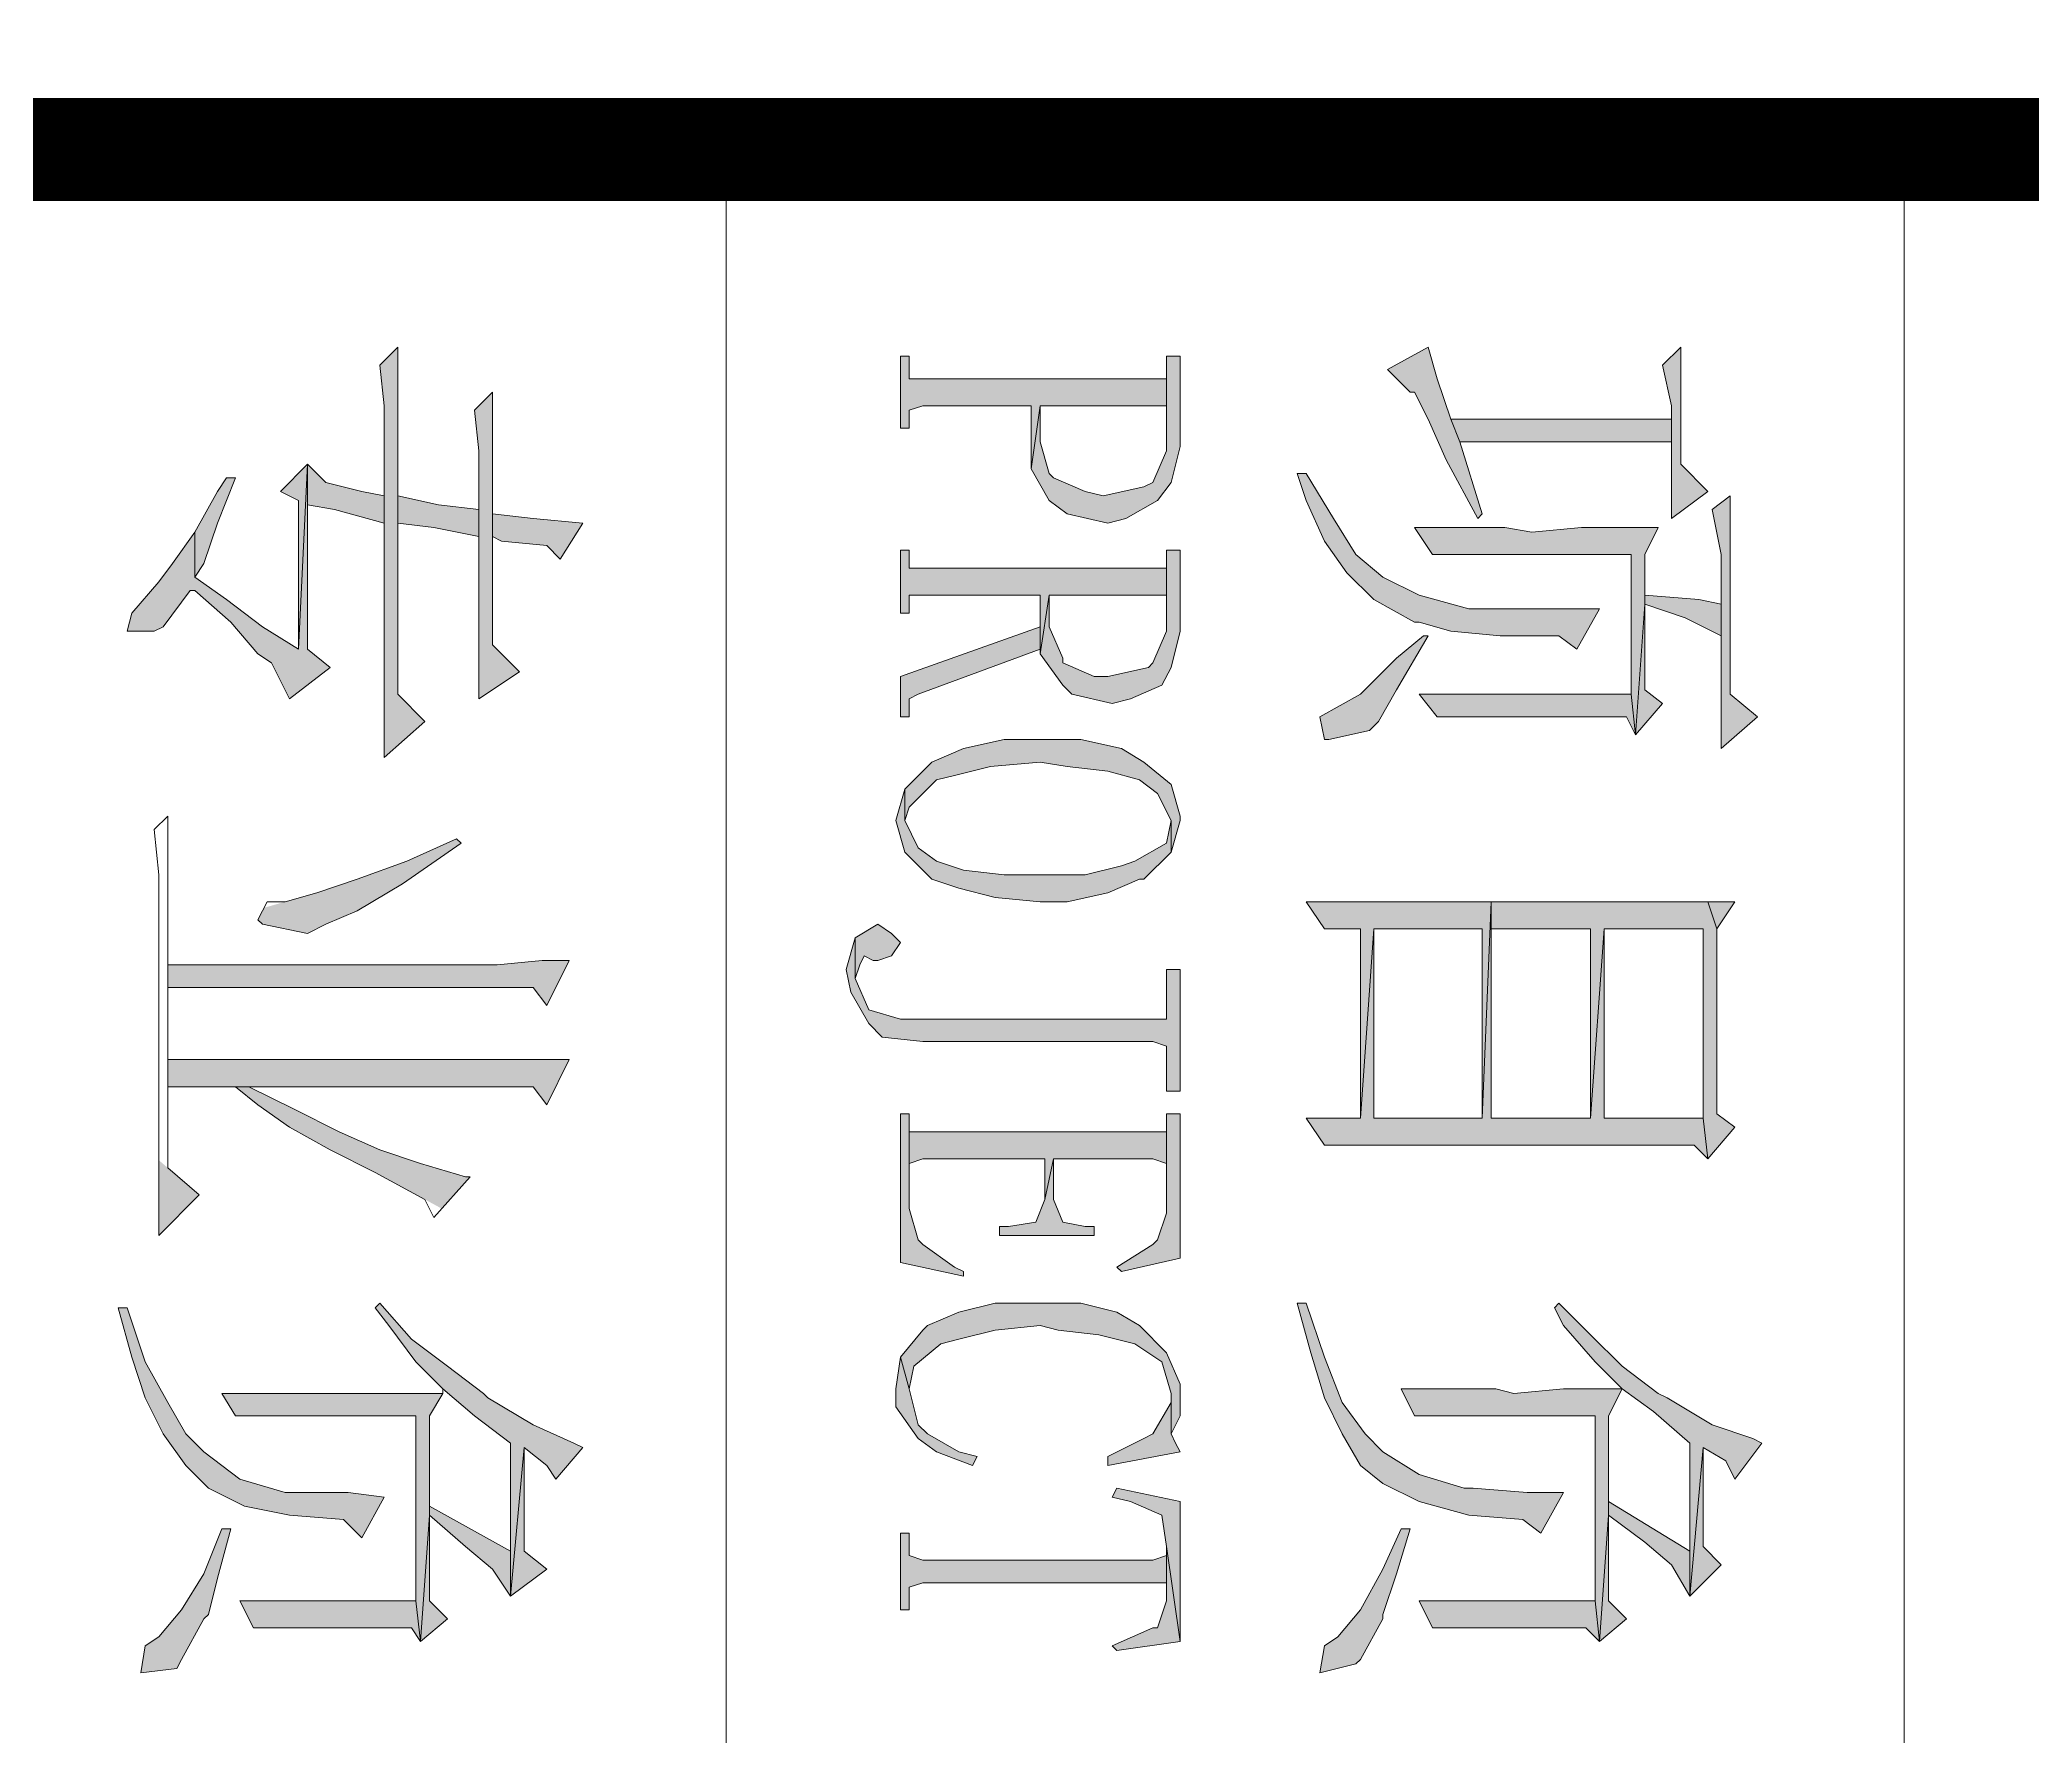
# Model space of a CAD drawing. Header units: millimetres. Extents: x -53295381 to 181933601, y -165 to 204541444.
# Drawn here: x 51449478 to 51456242, y 20988375 to 20994135 of the extents above; entities that cross this region are included whole.
import ezdxf

# ---------------------------------------------------------------- set-up
doc = ezdxf.new("R2010")
doc.units = ezdxf.units.MM
doc.header["$LTSCALE"] = 1000
doc.layers.add('PP-COM', color=7, linetype='Continuous')
doc.layers.add('标注', color=3, linetype='Continuous')
doc.layers.add('PUB_TITLE', color=7, linetype='Continuous', lineweight=20)
doc.styles.add('C', font='c.shx', dxfattribs={"width": 0.75, "height": 3, "bigfont": 'hzk.shx'})
doc.styles.add('HZ', font='rs.shx', dxfattribs={"width": 0.8, "bigfont": 'hztxt.shx'})
doc.styles.add('宋体', font='')
doc.styles.get('宋体').set_extended_font_data('宋体')
doc.dimstyles.new('1', dxfattribs={"dimtxt": 1.5, "dimasz": 2, "dimexe": 1, "dimexo": 0.2, "dimgap": 0.5, "dimtad": 1, "dimdec": 1, "dimzin": 0, "dimdsep": 46, "dimtxsty": '宋体', "dimcen": 0.2, "dimclrd": 3, "dimclre": 3, "dimclrt": 3, "dimadec": 0, "dimazin": 0, "dimtfac": 1, "dimtdec": 1, "dimtofl": 0, "dimtmove": 2, "dimatfit": 3, "dimfxl": 0, "dimtolj": 1, "dimtzin": 0, "dimarcsym": 0})

# ---------------------------------------------------------------- blocks, each defined once
blk = doc.blocks.new('*D53')
at = {"color": 3, "lineweight": -2}
for start, end in [(39.4482, 48.8965), (341.1035, 350.5518)]:
    blk.add_arc((1344.218, 1910.564), 16.999, start, end, dxfattribs=at)
at = {"color": 3}
for points in [[(1357.728, 1921.631), (1356.961, 1921.099), (1358.94, 1919.064)], [(1360.522, 1907.812), (1361.452, 1907.735), (1361.217, 1910.564)]]:
    blk.add_solid(points, dxfattribs=at)
at = {"layer": 'Defpoints', "color": 0}
for p in [(1395.655, 1940.261), (1360.959, 1913.516), (1344.218, 1910.564), (1344.218, 1910.564), (1403.612, 1910.564)]:
    blk.add_point(p, dxfattribs=at)
at = {"color": 3, "insert": (1362.57, 1915.482), "char_height": 3, "attachment_point": 5, "rotation": 285, "style": 'HZ'}
blk.add_mtext('\\A1;α/3', dxfattribs=at)
blk = doc.blocks.new('*D54')
at = {"color": 3, "lineweight": -2}
blk.add_arc((1344.218, 1910.564), 28.56, 5.6194, 84.3806, dxfattribs=at)
at = {"color": 3}
for points in [[(1346.992, 1938.522), (1347.038, 1939.454), (1344.218, 1939.125)], [(1373.108, 1913.384), (1372.175, 1913.338), (1372.779, 1910.564)]]:
    blk.add_solid(points, dxfattribs=at)
at = {"layer": 'Defpoints', "color": 0}
for p in [(1344.218, 1969.958), (1368.952, 1924.845), (1344.218, 1910.564), (1344.218, 1910.564), (1403.612, 1910.564)]:
    blk.add_point(p, dxfattribs=at)
at = {"color": 3, "insert": (1365.828, 1932.174), "char_height": 3, "attachment_point": 5, "rotation": 315, "style": 'HZ'}
blk.add_mtext('\\A1;α', dxfattribs=at)
blk = doc.blocks.new('*D55')
at = {"color": 3, "lineweight": -2}
for start, end in [(69.4333, 78.8666), (11.1334, 20.5667)]:
    blk.add_arc((1344.218, 1910.564), 17.026, start, end, dxfattribs=at)
at = {"color": 3}
for points in [[(1350.399, 1926.927), (1350, 1926.083), (1352.731, 1925.309)], [(1359.737, 1916.346), (1360.581, 1916.745), (1358.963, 1919.077)]]:
    blk.add_solid(points, dxfattribs=at)
at = {"layer": 'Defpoints', "color": 0}
for p in [(1373.915, 1962.001), (1395.655, 1940.261), (1355.162, 1923.607), (1344.218, 1910.564), (1344.218, 1910.564)]:
    blk.add_point(p, dxfattribs=at)
at = {"color": 3, "insert": (1358.072, 1924.056), "char_height": 3, "attachment_point": 5, "rotation": 314.2422, "style": 'HZ'}
blk.add_mtext('\\A1;α/3', dxfattribs=at)
blk = doc.blocks.new('*D27')
at = {"color": 3, "lineweight": -2}
for start, end in [(99.4333, 108.8666), (41.1334, 50.5667)]:
    blk.add_arc((1344.218, 1910.564), 17.026, start, end, dxfattribs=at)
at = {"color": 3}
for points in [[(1341.389, 1927.825), (1341.466, 1926.895), (1344.218, 1927.59)], [(1354.767, 1923.331), (1355.299, 1924.098), (1352.731, 1925.309)]]:
    blk.add_solid(points, dxfattribs=at)
at = {"layer": 'Defpoints', "color": 0}
for p in [(1344.218, 1969.958), (1373.915, 1962.001), (1350.042, 1926.563), (1344.218, 1910.564), (1344.218, 1910.564)]:
    blk.add_point(p, dxfattribs=at)
at = {"color": 3, "insert": (1349.143, 1928.942), "char_height": 3, "attachment_point": 5, "rotation": 345, "style": 'HZ'}
blk.add_mtext('\\A1;α/3', dxfattribs=at)
blk = doc.blocks.new('*D35')
at = {"layer": 'Defpoints', "color": 0}
for p in [(1319.577, 1812.569), (1317.437, 1800.401), (1286.683, 1796.73), (1303.739, 1796.73), (1303.739, 1796.73)]:
    blk.add_point(p, dxfattribs=at)
at = {"layer": '标注', "color": 3, "lineweight": -2}
blk.add_line((1305.739, 1796.73), (1319.92, 1796.73), dxfattribs=at)
for start, end in [(56.3312, 67.6624), (337.3376, 348.6688)]:
    blk.add_arc((1303.739, 1796.73), 14.181, start, end, dxfattribs=at)
at = {"layer": '标注', "color": 3}
for points in [[(1311.896, 1808.894), (1311.305, 1808.172), (1313.766, 1806.758)], [(1317.179, 1793.99), (1318.108, 1793.898), (1317.92, 1796.73)]]:
    blk.add_solid(points, dxfattribs=at)
at = {"layer": '标注', "color": 3, "insert": (1318.688, 1802.922), "char_height": 3, "attachment_point": 5, "rotation": 292.5, "style": 'C'}
blk.add_mtext('\\A1;45°', dxfattribs=at)
blk = doc.blocks.new('2015AACI_TQ_A2')
at = {"layer": 'PUB_TITLE'}
h = blk.add_hatch(color=256, dxfattribs=at)
h.dxf.hatch_style = 1
h.paths.add_polyline_path([(-5801.5, 10242), (-5816.8, 10242), (-5816.8, 10092), (-5801.5, 10098.1)])
h.paths.add_polyline_path([(-5767.8, 10266.5), (-5786.2, 10248.2), (-5865.8, 10248.2), (-5853.5, 10235.9), (-5826, 10242), (-5816.8, 10242), (-5801.5, 10242), (-5749.4, 10242)])
h.paths.add_polyline_path([(-5789.2, 10088.9), (-5749.4, 10110.3), (-5752.5, 10113.4), (-5801.5, 10098.1), (-5816.8, 10092), (-5844.3, 10082.8), (-5865.8, 10076.6), (-5850.5, 10049.1), (-5835.2, 10064.4), (-5835.2, 10067.5), (-5816.8, 10076.6)])
h.paths.add_polyline_path([(-5614.6, 10300.2), (-5630, 10281.8), (-5764.7, 10281.8), (-5755.5, 10269.6), (-5724.9, 10275.7), (-5691.2, 10275.7), (-5669.8, 10275.7), (-5593.2, 10275.7)])
h.paths.add_polyline_path([(-5669.8, 10275.7), (-5691.2, 10275.7), (-5694.3, 10260.4), (-5697.3, 10223.7), (-5691.2, 10223.7), (-5682, 10251.2)])
h.paths.add_polyline_path([(-5724.9, 10214.5), (-5630, 10214.5), (-5602.4, 10217.5), (-5691.2, 10223.7), (-5724.9, 10223.7), (-5743.3, 10232.8), (-5743.3, 10214.5), (-5743.3, 10180.8), (-5740.2, 10147.1), (-5743.3, 10128.7), (-5743.3, 10095), (-5743.3, 10067.5), (-5724.9, 10079.7)])
h.paths.add_polyline_path([(-5688.1, 10193), (-5688.1, 10165.5), (-5688.1, 10131.8), (-5688.1, 10104.2), (-5697.3, 10070.5), (-5709.6, 10046), (-5724.9, 10027.6), (-5749.4, 10012.3), (-5780, 9993.9), (-5780, 9987.8), (-5761.7, 9993.9), (-5734.1, 10006.2), (-5712.6, 10021.5), (-5694.3, 10039.9), (-5679, 10067.5), (-5679, 10070.5), (-5672.8, 10092), (-5669.8, 10125.6), (-5669.8, 10165.5), (-5660.6, 10177.7)])
h.paths.add_polyline_path([(-5614.6, 10211.4), (-5602.4, 10217.5), (-5630, 10214.5), (-5630, 10070.5), (-5614.6, 10082.8), (-5614.6, 10098.1), (-5614.6, 10128.7)], flags=17)
h.paths.add_polyline_path([(-5623.8, 10235.9), (-5633, 10223.7), (-5691.2, 10223.7), (-5602.4, 10217.5)])
h.paths.add_polyline_path([(-5605.4, 10036.8), (-5611.6, 10043), (-5633, 10055.2), (-5669.8, 10076.6), (-5669.8, 10073.6), (-5654.5, 10055.2), (-5636.1, 10036.8), (-5630, 10030.7), (-5614.6, 10003.1), (-5599.3, 10006.2), (-5599.3, 10009.3)])
h = blk.add_hatch(color=256, dxfattribs=at)
h.dxf.hatch_style = 1
h.paths.add_polyline_path([(-5121.5, 10254.3), (-5048, 10254.3), (-5017.4, 10254.3), (-5118.5, 10263.5), (-5109.3, 10278.8), (-5097, 10284.9), (-5121.5, 10303.3), (-5124.6, 10297.2), (-5133.8, 10269.6), (-5152.2, 10239), (-5155.2, 10232.8), (-5173.6, 10208.3), (-5195, 10186.9), (-5216.5, 10165.5), (-5213.4, 10162.4), (-5201.2, 10168.5), (-5176.7, 10190), (-5158.3, 10208.3), (-5143, 10229.8)])
h.paths.add_polyline_path([(-5038.8, 10275.7), (-5051.1, 10263.5), (-5118.5, 10263.5), (-5017.4, 10254.3)], flags=17)
h.paths.add_polyline_path([(-5017.4, 10254.3), (-5048, 10254.3), (-5081.7, 10199.2), (-5072.5, 10199.2), (-5054.2, 10223.7), (-5038.8, 10242)], flags=17)
h.paths.add_polyline_path([(-5139.9, 10190), (-5014.3, 10190), (-4986.8, 10193), (-5072.5, 10199.2), (-5139.9, 10199.2), (-5158.3, 10208.3), (-5158.3, 10202.2), (-5158.3, 10168.5), (-5155.2, 10134.8), (-5158.3, 10122.6), (-5158.3, 10088.9), (-5158.3, 10058.3), (-5139.9, 10067.5)])
h.paths.add_polyline_path([(-4996, 10183.8), (-4986.8, 10193), (-5014.3, 10190), (-5014.3, 10070.5), (-4996, 10079.7), (-4996, 10082.8), (-4996, 10107.3), (-4996, 10141)], flags=17)
h.paths.add_polyline_path([(-5002.1, 10211.4), (-5014.3, 10199.2), (-5072.5, 10199.2), (-4986.8, 10193)])
h.paths.add_polyline_path([(-5069.5, 10141), (-5060.3, 10153.2), (-5087.8, 10168.5), (-5087.8, 10144), (-5090.9, 10107.3), (-5090.9, 10101.1), (-5100.1, 10070.5), (-5115.4, 10046), (-5127.7, 10033.8), (-5149.1, 10018.4), (-5179.7, 10006.2), (-5216.5, 9993.9), (-5216.5, 9987.8), (-5182.8, 9997), (-5152.2, 10006.2), (-5127.7, 10018.4), (-5106.2, 10030.7), (-5094, 10046), (-5081.7, 10070.5), (-5072.5, 10104.2)])
h.paths.add_polyline_path([(-5002.1, 10046), (-5005.1, 10046), (-5032.7, 10055.2), (-5063.3, 10064.4), (-5063.3, 10058.3), (-5035.8, 10046), (-5008.2, 10030.7), (-4989.8, 10015.4), (-4983.7, 10006.2), (-4965.3, 10003.1), (-4971.5, 10027.6), (-4974.5, 10030.7)])
h = blk.add_hatch(color=256, dxfattribs=at)
h.dxf.hatch_style = 1
h.paths.add_polyline_path([(-5470.7, 10186.9), (-5342.1, 10186.9), (-5470.7, 10196.1), (-5470.7, 10263.5), (-5342.1, 10263.5), (-5314.5, 10266.5), (-5335.9, 10284.9), (-5345.1, 10272.7), (-5470.7, 10272.7), (-5489.1, 10266.5), (-5489.1, 10239), (-5489.1, 10205.3), (-5489.1, 10171.6), (-5489.1, 10134.8), (-5489.1, 10119.5), (-5470.7, 10119.5)])
h.paths.add_polyline_path([(-5489.1, 10284.9), (-5489.1, 10266.5), (-5470.7, 10272.7)], flags=17)
h.paths.add_polyline_path([(-5323.7, 10257.3), (-5314.5, 10266.5), (-5342.1, 10263.5), (-5342.1, 10196.1), (-5470.7, 10196.1), (-5342.1, 10186.9), (-5342.1, 10119.5), (-5470.7, 10119.5), (-5489.1, 10119.5), (-5342.1, 10113.4), (-5342.1, 10039.9), (-5470.7, 10039.9), (-5342.1, 10030.7), (-5342.1, 9993.9), (-5323.7, 10006.2), (-5323.7, 10021.5), (-5323.7, 10061.3)])
h.paths.add_polyline_path([(-5470.7, 10113.4), (-5342.1, 10113.4), (-5489.1, 10119.5), (-5489.1, 10079.7), (-5489.1, 10046), (-5489.1, 10018.4), (-5489.1, 9993.9), (-5470.7, 10006.2), (-5470.7, 10030.7), (-5342.1, 10030.7), (-5470.7, 10039.9)], flags=17)
h = blk.add_hatch(color=256, dxfattribs=at)
h.dxf.hatch_style = 1
h.paths.add_polyline_path([(-5826, 9807.1), (-5795.3, 9807.1), (-5783.1, 9807.1), (-5826, 9813.2), (-5826, 9889.8), (-5826, 9899), (-5844.3, 9899), (-5844.3, 9889.8), (-5844.3, 9733.6), (-5844.3, 9724.4), (-5853.5, 9724.4), (-5859.7, 9724.4), (-5859.7, 9718.3), (-5810.7, 9718.3), (-5810.7, 9724.4), (-5816.8, 9724.4), (-5822.9, 9724.4), (-5826, 9733.6)])
h.paths.add_polyline_path([(-5746.3, 9859.2), (-5749.4, 9871.4), (-5761.7, 9892.9), (-5773.9, 9902.1), (-5798.4, 9908.2), (-5859.7, 9908.2), (-5859.7, 9899), (-5853.5, 9899), (-5804.5, 9899), (-5795.3, 9899), (-5773.9, 9889.8), (-5770.8, 9883.7), (-5764.7, 9856.1), (-5767.8, 9843.9), (-5777, 9822.4), (-5780, 9819.4), (-5801.5, 9813.2), (-5826, 9813.2), (-5783.1, 9807.1), (-5761.7, 9819.4), (-5752.5, 9831.6)])
h.paths.add_polyline_path([(-5697.3, 9889.8), (-5697.3, 9899), (-5715.7, 9899), (-5715.7, 9889.8), (-5715.7, 9733.6), (-5715.7, 9724.4), (-5721.8, 9724.4), (-5728, 9724.4), (-5728, 9718.3), (-5685.1, 9718.3), (-5685.1, 9724.4), (-5691.2, 9724.4), (-5697.3, 9724.4), (-5697.3, 9733.6), (-5697.3, 9813.2), (-5675.9, 9813.2), (-5660.6, 9813.2), (-5657.5, 9813.2), (-5697.3, 9819.4)])
h.paths.add_polyline_path([(-5626.9, 9874.5), (-5636.1, 9895.9), (-5648.3, 9902.1), (-5672.8, 9908.2), (-5728, 9908.2), (-5728, 9899), (-5721.8, 9899), (-5679, 9899), (-5672.8, 9899), (-5651.4, 9889.8), (-5648.3, 9886.7), (-5642.2, 9859.2), (-5642.2, 9850), (-5651.4, 9828.6), (-5654.5, 9828.6), (-5675.9, 9819.4), (-5697.3, 9819.4), (-5657.5, 9813.2), (-5636.1, 9828.6), (-5630, 9834.7), (-5623.8, 9862.2)])
h.paths.add_polyline_path([(-5660.6, 9813.2), (-5675.9, 9813.2), (-5642.2, 9718.3), (-5614.6, 9718.3), (-5614.6, 9724.4), (-5620.8, 9724.4), (-5626.9, 9724.4), (-5630, 9730.5)])
h.paths.add_polyline_path([(-5580.9, 9831.6), (-5577.9, 9859.2), (-5571.8, 9880.6), (-5562.6, 9892.9), (-5544.2, 9902.1), (-5522.8, 9902.1), (-5544.2, 9908.2), (-5547.3, 9908.2), (-5568.7, 9902.1), (-5584, 9883.7), (-5593.2, 9868.4), (-5599.3, 9840.8), (-5599.3, 9813.2), (-5599.3, 9788.7), (-5593.2, 9761.2), (-5584, 9739.7), (-5565.6, 9721.4), (-5544.2, 9721.4), (-5553.4, 9724.4), (-5571.8, 9742.8), (-5574.8, 9755.1), (-5580.9, 9779.6), (-5584, 9813.2)])
h.paths.add_polyline_path([(-5495.2, 9859.2), (-5504.4, 9880.6), (-5504.4, 9883.7), (-5522.8, 9902.1), (-5544.2, 9902.1), (-5528.9, 9899), (-5516.6, 9877.6), (-5513.6, 9868.4), (-5507.4, 9843.9), (-5507.4, 9813.2), (-5507.4, 9788.7), (-5510.5, 9761.2), (-5516.6, 9742.8), (-5525.8, 9730.5), (-5544.2, 9721.4), (-5565.6, 9721.4), (-5544.2, 9715.2), (-5522.8, 9721.4), (-5504.4, 9739.7), (-5498.3, 9758.1), (-5492.1, 9782.6), (-5489.1, 9813.2), (-5489.1, 9831.6)])
h.paths.add_polyline_path([(-5394.1, 9889.8), (-5391.1, 9899), (-5384.9, 9899), (-5360.4, 9899), (-5360.4, 9908.2), (-5443.1, 9908.2), (-5443.1, 9899), (-5418.6, 9899), (-5409.4, 9899), (-5409.4, 9889.8), (-5409.4, 9733.6), (-5409.4, 9718.3), (-5415.6, 9696.9), (-5437, 9687.7), (-5464.6, 9687.7), (-5443.1, 9681.5), (-5427.8, 9684.6), (-5406.4, 9696.9), (-5397.2, 9706), (-5394.1, 9733.6)])
h.paths.add_polyline_path([(-5452.3, 9712.2), (-5461.5, 9718.3), (-5467.6, 9712.2), (-5473.8, 9703), (-5464.6, 9687.7), (-5437, 9687.7), (-5446.2, 9690.7), (-5452.3, 9693.8), (-5449.2, 9699.9), (-5449.2, 9703)])
h.paths.add_polyline_path([(-5314.5, 9816.3), (-5286.9, 9816.3), (-5314.5, 9822.4), (-5314.5, 9889.8), (-5311.4, 9899), (-5332.9, 9899), (-5332.9, 9889.8), (-5332.9, 9733.6), (-5332.9, 9724.4), (-5311.4, 9724.4), (-5314.5, 9733.6)])
h.paths.add_polyline_path([(-5262.4, 9850), (-5268.5, 9850), (-5268.5, 9843.9), (-5271.6, 9828.6), (-5286.9, 9822.4), (-5314.5, 9822.4), (-5286.9, 9816.3), (-5271.6, 9810.2), (-5268.5, 9791.8), (-5268.5, 9785.7), (-5262.4, 9785.7)])
h.paths.add_polyline_path([(-5247.1, 9908.2), (-5345.1, 9908.2), (-5345.1, 9899), (-5342.1, 9899), (-5277.7, 9899), (-5259.4, 9892.9), (-5256.3, 9889.8), (-5241, 9865.3), (-5237.9, 9868.4)])
h.paths.add_polyline_path([(-5234.9, 9761.2), (-5237.9, 9761.2), (-5241, 9755.1), (-5256.3, 9733.6), (-5259.4, 9730.5), (-5280.8, 9724.4), (-5308.4, 9724.4), (-5339, 9724.4), (-5345.1, 9724.4), (-5345.1, 9718.3), (-5244, 9718.3)])
h.paths.add_polyline_path([(-5201.2, 9813.2), (-5198.1, 9825.5), (-5195, 9853.1), (-5188.9, 9877.6), (-5176.7, 9895.9), (-5155.2, 9902.1), (-5127.7, 9902.1), (-5139.9, 9908.2), (-5152.2, 9908.2), (-5161.4, 9908.2), (-5182.8, 9899), (-5201.2, 9880.6), (-5210.4, 9865.3), (-5216.5, 9840.8), (-5216.5, 9810.2), (-5216.5, 9782.6), (-5210.4, 9758.1), (-5201.2, 9736.7), (-5198.1, 9733.6), (-5179.7, 9718.3), (-5158.3, 9724.4), (-5173.6, 9727.5), (-5188.9, 9745.9), (-5192, 9758.1), (-5198.1, 9782.6)])
h.paths.add_polyline_path([(-5115.4, 9908.2), (-5121.5, 9905.1), (-5127.7, 9902.1), (-5149.1, 9902.1), (-5127.7, 9889.8), (-5124.6, 9883.7), (-5112.3, 9859.2), (-5106.2, 9859.2)])
h.paths.add_polyline_path([(-5124.6, 9730.5), (-5115.4, 9742.8), (-5106.2, 9767.3), (-5112.3, 9770.4), (-5115.4, 9758.1), (-5127.7, 9736.7), (-5133.8, 9730.5), (-5158.3, 9724.4), (-5179.7, 9718.3), (-5158.3, 9715.2), (-5146, 9715.2)])
h.paths.add_polyline_path([(-5026.6, 9886.7), (-5026.6, 9899), (-5045, 9899), (-5041.9, 9889.8), (-5041.9, 9733.6), (-5045, 9724.4), (-5051.1, 9724.4), (-5060.3, 9724.4), (-5060.3, 9718.3), (-5008.2, 9718.3), (-5008.2, 9724.4), (-5017.4, 9724.4), (-5023.5, 9724.4), (-5026.6, 9733.6)])
h.paths.add_polyline_path([(-5072.5, 9895.9), (-5051.1, 9899), (-4986.8, 9908.2), (-5081.7, 9908.2), (-5090.9, 9865.3), (-5084.8, 9862.2), (-5081.7, 9874.5)])
h.paths.add_polyline_path([(-4986.8, 9908.2), (-5051.1, 9899), (-5014.3, 9899), (-4996, 9892.9), (-4996, 9889.8), (-4983.7, 9862.2), (-4980.6, 9865.3)])
h = blk.add_hatch(color=256, dxfattribs=at)
h.dxf.hatch_style = 1
h.paths.add_polyline_path([(-5731, 9478.2), (-5721.8, 9487.3), (-5746.3, 9502.7), (-5749.4, 9469), (-5752.5, 9441.4), (-5737.1, 9441.4), (-5734.1, 9447.5)])
h.paths.add_polyline_path([(-5645.3, 9459.8), (-5663.6, 9441.4), (-5737.1, 9441.4), (-5752.5, 9441.4), (-5835.2, 9441.4), (-5822.9, 9429.2), (-5795.3, 9432.2), (-5755.5, 9432.2), (-5737.1, 9432.2), (-5626.9, 9432.2)])
h.paths.add_polyline_path([(-5737.1, 9432.2), (-5755.5, 9432.2), (-5758.6, 9404.7), (-5764.7, 9377.1), (-5746.3, 9377.1), (-5743.3, 9401.6)])
h.paths.add_polyline_path([(-5611.6, 9395.5), (-5630, 9377.1), (-5746.3, 9377.1), (-5764.7, 9377.1), (-5865.8, 9377.1), (-5853.5, 9364.8), (-5826, 9367.9), (-5764.7, 9367.9), (-5746.3, 9367.9), (-5587.1, 9367.9)])
h.paths.add_polyline_path([(-5746.3, 9367.9), (-5764.7, 9367.9), (-5767.8, 9352.6), (-5773.9, 9328.1), (-5786.2, 9315.8), (-5758.6, 9315.8), (-5755.5, 9334.2)])
h.paths.add_polyline_path([(-5786.2, 9315.8), (-5767.8, 9297.5), (-5761.7, 9309.7), (-5660.6, 9309.7)], flags=17)
h.paths.add_polyline_path([(-5648.3, 9331.1), (-5660.6, 9315.8), (-5758.6, 9315.8), (-5786.2, 9315.8), (-5660.6, 9309.7), (-5675.9, 9285.2), (-5694.3, 9260.7), (-5709.6, 9239.3), (-5740.2, 9239.3), (-5718.8, 9224), (-5706.5, 9214.8), (-5685.1, 9196.4), (-5672.8, 9193.3), (-5672.8, 9211.7), (-5675.9, 9217.8), (-5700.4, 9236.2), (-5700.4, 9239.3), (-5679, 9263.8), (-5657.5, 9282.1), (-5651.4, 9291.3), (-5626.9, 9303.6)])
h.paths.add_polyline_path([(-5718.8, 9245.4), (-5746.3, 9254.6), (-5777, 9266.8), (-5777, 9260.7), (-5767.8, 9254.6), (-5740.2, 9239.3), (-5709.6, 9239.3)], flags=17)
h = blk.add_hatch(color=256, dxfattribs=at)
h.dxf.hatch_style = 1
h.paths.add_polyline_path([(-5118.5, 9462.8), (-5106.2, 9478.2), (-5097, 9484.3), (-5118.5, 9502.7), (-5121.5, 9496.5), (-5133.8, 9469), (-5152.2, 9438.3), (-5155.2, 9435.3), (-5173.6, 9410.8), (-5192, 9386.3), (-5216.5, 9364.8), (-5213.4, 9361.8), (-5201.2, 9371), (-5176.7, 9389.3), (-5158.3, 9407.7), (-5139.9, 9429.2), (-5121.5, 9453.7), (-5048, 9453.7), (-5017.4, 9453.7)])
h.paths.add_polyline_path([(-5035.8, 9478.2), (-5048, 9462.8), (-5118.5, 9462.8), (-5017.4, 9453.7)], flags=17)
h.paths.add_polyline_path([(-5017.4, 9453.7), (-5048, 9453.7), (-5078.7, 9398.5), (-5072.5, 9398.5), (-5051.1, 9423), (-5035.8, 9441.4)], flags=17)
h.paths.add_polyline_path([(-5139.9, 9389.3), (-5014.3, 9389.3), (-4986.8, 9392.4), (-5072.5, 9398.5), (-5139.9, 9398.5), (-5155.2, 9407.7), (-5155.2, 9401.6), (-5155.2, 9367.9), (-5155.2, 9334.2), (-5155.2, 9322), (-5155.2, 9291.3), (-5155.2, 9257.6), (-5139.9, 9266.8)])
h.paths.add_polyline_path([(-4996, 9386.3), (-4986.8, 9392.4), (-5014.3, 9389.3), (-5014.3, 9269.9), (-4996, 9279.1), (-4996, 9285.2), (-4996, 9306.6), (-4996, 9340.3)], flags=17)
h.paths.add_polyline_path([(-5002.1, 9410.8), (-5014.3, 9398.5), (-5072.5, 9398.5), (-4986.8, 9392.4)])
h.paths.add_polyline_path([(-5069.5, 9340.3), (-5057.2, 9352.6), (-5084.8, 9367.9), (-5087.8, 9343.4), (-5087.8, 9306.6), (-5087.8, 9300.5), (-5097, 9269.9), (-5115.4, 9245.4), (-5127.7, 9233.1), (-5149.1, 9220.9), (-5176.7, 9205.6), (-5213.4, 9193.3), (-5213.4, 9187.2), (-5179.7, 9196.4), (-5152.2, 9205.6), (-5127.7, 9217.8), (-5106.2, 9233.1), (-5090.9, 9248.5), (-5078.7, 9273), (-5072.5, 9303.6)])
h.paths.add_polyline_path([(-5002.1, 9245.4), (-5005.1, 9248.5), (-5029.7, 9254.6), (-5063.3, 9263.8), (-5063.3, 9257.6), (-5032.7, 9245.4), (-5008.2, 9230.1), (-4989.8, 9214.8), (-4983.7, 9205.6), (-4965.3, 9202.5), (-4968.4, 9227), (-4974.5, 9230.1)])
h = blk.add_hatch(color=256, dxfattribs=at)
h.dxf.hatch_style = 1
h.paths.add_polyline_path([(-5467.6, 9315.8), (-5473.8, 9328.1), (-5482.9, 9349.5), (-5501.3, 9380.2), (-5528.9, 9420), (-5531.9, 9416.9), (-5516.6, 9383.2), (-5504.4, 9349.5), (-5495.2, 9322), (-5485, 9286.2), (-5476.8, 9282.1), (-5473.8, 9285.2)])
h.paths.add_polyline_path([(-5449.2, 9493.5), (-5449.2, 9475.1), (-5446.2, 9444.5), (-5446.2, 9220.9), (-5430.9, 9220.9), (-5430.9, 9469), (-5418.6, 9478.2)])
h.paths.add_polyline_path([(-5381.9, 9220.9), (-5363.5, 9220.9), (-5363.5, 9266.8), (-5363.5, 9276), (-5363.5, 9469), (-5351.2, 9478.2), (-5381.9, 9493.5), (-5381.9, 9472), (-5381.9, 9444.5)])
h.paths.add_polyline_path([(-5301.5, 9425.4), (-5311.4, 9392.4), (-5320.6, 9364.8), (-5332.9, 9337.3), (-5348.2, 9306.6), (-5363.5, 9276), (-5363.5, 9266.8), (-5351.2, 9282.1), (-5335.9, 9303.6), (-5320.6, 9331.1), (-5305.3, 9361.8), (-5280.7, 9406.9)])
h.paths.add_polyline_path([(-5262.4, 9214.8), (-5290, 9242.3), (-5313.6, 9214.8)])
for p, q in [((-6000, 10400), (0, 10400)), ((-6000, 9600), (0, 9600))]:
    blk.add_line(p, q, dxfattribs=at)
at = {"layer": 'PUB_TITLE', "const_width": 70}
blk.add_lwpolyline([(-6000, 40000), (-6000, 0)], dxfattribs=at)
at = {"layer": 'PUB_TITLE'}
blk.add_lwpolyline([(-6000, 0), (0, 0), (0, 40000), (-6000, 40000)], close=True, dxfattribs=at)
at = {"layer": 'PUB_TITLE', "lineweight": 0}
for points in [[(-5614.6, 10300.2), (-5630, 10281.8), (-5764.7, 10281.8), (-5755.5, 10269.6), (-5755.5, 10269.6), (-5724.9, 10275.7), (-5691.2, 10275.7), (-5669.8, 10275.7), (-5593.2, 10275.7)], [(-5121.5, 10303.3), (-5124.6, 10297.2), (-5133.8, 10269.6), (-5152.2, 10239), (-5155.2, 10232.8), (-5173.6, 10208.3), (-5195, 10186.9), (-5216.5, 10165.5), (-5213.4, 10162.4), (-5201.2, 10168.5), (-5176.7, 10190), (-5158.3, 10208.3), (-5143, 10229.8), (-5121.5, 10254.3), (-5048, 10254.3), (-5017.4, 10254.3), (-5118.5, 10263.5), (-5109.3, 10278.8), (-5097, 10284.9)], [(-5489.1, 10284.9), (-5489.1, 10266.5), (-5470.7, 10272.7)], [(-5335.9, 10284.9), (-5345.1, 10272.7), (-5470.7, 10272.7), (-5489.1, 10266.5), (-5489.1, 10239), (-5489.1, 10205.3), (-5489.1, 10171.6), (-5489.1, 10134.8), (-5489.1, 10119.5), (-5470.7, 10119.5), (-5470.7, 10186.9), (-5342.1, 10186.9), (-5470.7, 10196.1), (-5470.7, 10263.5), (-5342.1, 10263.5), (-5314.5, 10266.5)], [(-5669.8, 10275.7), (-5691.2, 10275.7), (-5694.3, 10260.4), (-5697.3, 10223.7), (-5724.9, 10223.7), (-5691.2, 10223.7), (-5682, 10251.2)], [(-5038.8, 10275.7), (-5051.1, 10263.5), (-5118.5, 10263.5), (-5017.4, 10254.3)], [(-5767.8, 10266.5), (-5786.2, 10248.2), (-5865.8, 10248.2), (-5853.5, 10235.9), (-5853.5, 10235.9), (-5826, 10242), (-5816.8, 10242), (-5801.5, 10242), (-5749.4, 10242)], [(-5314.5, 10266.5), (-5342.1, 10263.5), (-5342.1, 10196.1), (-5470.7, 10196.1), (-5342.1, 10186.9), (-5342.1, 10119.5), (-5470.7, 10119.5), (-5489.1, 10119.5), (-5342.1, 10113.4), (-5342.1, 10039.9), (-5470.7, 10039.9), (-5342.1, 10030.7), (-5342.1, 9993.9), (-5323.7, 10006.2), (-5323.7, 10021.5), (-5323.7, 10061.3), (-5323.7, 10257.3)], [(-5017.4, 10254.3), (-5048, 10254.3), (-5081.7, 10199.2), (-5139.9, 10199.2), (-5072.5, 10199.2), (-5054.2, 10223.7), (-5038.8, 10242)], [(-5801.5, 10242), (-5816.8, 10242), (-5816.8, 10092), (-5801.5, 10098.1)], [(-5743.3, 10232.8), (-5743.3, 10214.5), (-5743.3, 10180.8), (-5740.2, 10147.1), (-5743.3, 10128.7), (-5743.3, 10095), (-5743.3, 10067.5), (-5724.9, 10079.7), (-5724.9, 10214.5), (-5630, 10214.5), (-5602.4, 10217.5), (-5691.2, 10223.7), (-5724.9, 10223.7)], [(-5623.8, 10235.9), (-5633, 10223.7), (-5691.2, 10223.7), (-5602.4, 10217.5)], [(-5602.4, 10217.5), (-5630, 10214.5), (-5630, 10070.5), (-5614.6, 10082.8), (-5614.6, 10098.1), (-5614.6, 10128.7), (-5614.6, 10211.4)], [(-5158.3, 10208.3), (-5158.3, 10202.2), (-5158.3, 10168.5), (-5155.2, 10134.8), (-5158.3, 10122.6), (-5158.3, 10088.9), (-5158.3, 10058.3), (-5139.9, 10067.5), (-5139.9, 10190), (-5014.3, 10190), (-4986.8, 10193), (-5072.5, 10199.2), (-5139.9, 10199.2)], [(-5158.3, 10208.3), (-5158.3, 10208.3), (-5158.3, 10208.3), (-5158.3, 10208.3)], [(-5002.1, 10211.4), (-5014.3, 10199.2), (-5072.5, 10199.2), (-4986.8, 10193)], [(-5688.1, 10193), (-5688.1, 10165.5), (-5688.1, 10131.8), (-5688.1, 10104.2), (-5688.1, 10104.2), (-5697.3, 10070.5), (-5709.6, 10046), (-5709.6, 10046), (-5724.9, 10027.6), (-5749.4, 10012.3), (-5780, 9993.9), (-5780, 9987.8), (-5761.7, 9993.9), (-5734.1, 10006.2), (-5712.6, 10021.5), (-5694.3, 10039.9), (-5679, 10067.5), (-5679, 10070.5), (-5672.8, 10092), (-5669.8, 10125.6), (-5669.8, 10165.5), (-5660.6, 10177.7)], [(-4986.8, 10193), (-5014.3, 10190), (-5014.3, 10070.5), (-4996, 10079.7), (-4996, 10082.8), (-4996, 10107.3), (-4996, 10141), (-4996, 10183.8)], [(-5087.8, 10168.5), (-5087.8, 10144), (-5090.9, 10107.3), (-5090.9, 10101.1), (-5100.1, 10070.5), (-5115.4, 10046), (-5127.7, 10033.8), (-5149.1, 10018.4), (-5179.7, 10006.2), (-5216.5, 9993.9), (-5216.5, 9987.8), (-5216.5, 9987.8), (-5182.8, 9997), (-5152.2, 10006.2), (-5127.7, 10018.4), (-5106.2, 10030.7), (-5094, 10046), (-5081.7, 10070.5), (-5072.5, 10104.2), (-5069.5, 10141), (-5060.3, 10153.2)], [(-5489.1, 10119.5), (-5489.1, 10079.7), (-5489.1, 10046), (-5489.1, 10018.4), (-5489.1, 9993.9), (-5470.7, 10006.2), (-5470.7, 10030.7), (-5342.1, 10030.7), (-5470.7, 10039.9), (-5470.7, 10113.4), (-5342.1, 10113.4)], [(-5752.5, 10113.4), (-5801.5, 10098.1), (-5816.8, 10092), (-5844.3, 10082.8), (-5865.8, 10076.6), (-5850.5, 10049.1), (-5835.2, 10064.4), (-5835.2, 10067.5), (-5816.8, 10076.6), (-5789.2, 10088.9), (-5749.4, 10110.3)], [(-5669.8, 10076.6), (-5669.8, 10073.6), (-5654.5, 10055.2), (-5636.1, 10036.8), (-5630, 10030.7), (-5614.6, 10003.1), (-5599.3, 10006.2), (-5599.3, 10009.3), (-5605.4, 10036.8), (-5611.6, 10043), (-5633, 10055.2)], [(-5063.3, 10064.4), (-5063.3, 10058.3), (-5035.8, 10046), (-5008.2, 10030.7), (-4989.8, 10015.4), (-4983.7, 10006.2), (-4965.3, 10003.1), (-4971.5, 10027.6), (-4974.5, 10030.7), (-5002.1, 10046), (-5005.1, 10046), (-5032.7, 10055.2)], [(-5798.4, 9908.2), (-5859.7, 9908.2), (-5859.7, 9899), (-5853.5, 9899), (-5804.5, 9899), (-5795.3, 9899), (-5773.9, 9889.8), (-5770.8, 9883.7), (-5764.7, 9856.1), (-5767.8, 9843.9), (-5777, 9822.4), (-5780, 9819.4), (-5801.5, 9813.2), (-5826, 9813.2), (-5783.1, 9807.1), (-5761.7, 9819.4), (-5752.5, 9831.6), (-5746.3, 9859.2), (-5749.4, 9871.4), (-5761.7, 9892.9), (-5773.9, 9902.1)], [(-5672.8, 9908.2), (-5728, 9908.2), (-5728, 9899), (-5721.8, 9899), (-5679, 9899), (-5672.8, 9899), (-5651.4, 9889.8), (-5648.3, 9886.7), (-5642.2, 9859.2), (-5642.2, 9850), (-5651.4, 9828.6), (-5654.5, 9828.6), (-5675.9, 9819.4), (-5697.3, 9819.4), (-5657.5, 9813.2), (-5636.1, 9828.6), (-5630, 9834.7), (-5623.8, 9862.2), (-5626.9, 9874.5), (-5636.1, 9895.9), (-5648.3, 9902.1)], [(-5544.2, 9908.2), (-5547.3, 9908.2), (-5568.7, 9902.1), (-5584, 9883.7), (-5593.2, 9868.4), (-5599.3, 9840.8), (-5599.3, 9813.2), (-5599.3, 9788.7), (-5593.2, 9761.2), (-5584, 9739.7), (-5584, 9739.7), (-5565.6, 9721.4), (-5544.2, 9721.4), (-5553.4, 9724.4), (-5571.8, 9742.8), (-5574.8, 9755.1), (-5580.9, 9779.6), (-5584, 9813.2), (-5580.9, 9831.6), (-5577.9, 9859.2), (-5571.8, 9880.6), (-5562.6, 9892.9), (-5544.2, 9902.1), (-5522.8, 9902.1)], [(-5360.4, 9908.2), (-5443.1, 9908.2), (-5443.1, 9899), (-5418.6, 9899), (-5409.4, 9899), (-5409.4, 9889.8), (-5409.4, 9733.6), (-5409.4, 9718.3), (-5415.6, 9696.9), (-5437, 9687.7), (-5464.6, 9687.7), (-5443.1, 9681.5), (-5427.8, 9684.6), (-5406.4, 9696.9), (-5397.2, 9706), (-5394.1, 9733.6), (-5394.1, 9889.8), (-5391.1, 9899), (-5384.9, 9899), (-5360.4, 9899)], [(-5247.1, 9908.2), (-5345.1, 9908.2), (-5345.1, 9899), (-5342.1, 9899), (-5277.7, 9899), (-5259.4, 9892.9), (-5256.3, 9889.8), (-5241, 9865.3), (-5237.9, 9868.4)], [(-5152.2, 9908.2), (-5161.4, 9908.2), (-5182.8, 9899), (-5201.2, 9880.6), (-5210.4, 9865.3), (-5216.5, 9840.8), (-5216.5, 9810.2), (-5216.5, 9782.6), (-5210.4, 9758.1), (-5201.2, 9736.7), (-5198.1, 9733.6), (-5179.7, 9718.3), (-5158.3, 9724.4), (-5173.6, 9727.5), (-5188.9, 9745.9), (-5192, 9758.1), (-5198.1, 9782.6), (-5201.2, 9813.2), (-5198.1, 9825.5), (-5195, 9853.1), (-5188.9, 9877.6), (-5176.7, 9895.9), (-5155.2, 9902.1), (-5127.7, 9902.1), (-5139.9, 9908.2)], [(-5115.4, 9908.2), (-5121.5, 9905.1), (-5127.7, 9902.1), (-5155.2, 9902.1), (-5149.1, 9902.1), (-5127.7, 9889.8), (-5124.6, 9883.7), (-5112.3, 9859.2), (-5106.2, 9859.2)], [(-4986.8, 9908.2), (-5081.7, 9908.2), (-5090.9, 9865.3), (-5084.8, 9862.2), (-5081.7, 9874.5), (-5072.5, 9895.9), (-5051.1, 9899)], [(-4986.8, 9908.2), (-5051.1, 9899), (-5014.3, 9899), (-4996, 9892.9), (-4996, 9889.8), (-4983.7, 9862.2), (-4980.6, 9865.3)], [(-5853.5, 9899), (-5844.3, 9899), (-5844.3, 9889.8), (-5844.3, 9733.6), (-5844.3, 9724.4), (-5853.5, 9724.4), (-5859.7, 9724.4), (-5859.7, 9718.3), (-5810.7, 9718.3), (-5810.7, 9724.4), (-5816.8, 9724.4), (-5822.9, 9724.4), (-5826, 9733.6), (-5826, 9807.1), (-5795.3, 9807.1), (-5783.1, 9807.1), (-5826, 9813.2), (-5826, 9889.8), (-5826, 9899), (-5816.8, 9899), (-5804.5, 9899)], [(-5721.8, 9899), (-5715.7, 9899), (-5715.7, 9889.8), (-5715.7, 9733.6), (-5715.7, 9724.4), (-5721.8, 9724.4), (-5728, 9724.4), (-5728, 9718.3), (-5685.1, 9718.3), (-5685.1, 9724.4), (-5691.2, 9724.4), (-5697.3, 9724.4), (-5697.3, 9733.6), (-5697.3, 9813.2), (-5675.9, 9813.2), (-5660.6, 9813.2), (-5657.5, 9813.2), (-5697.3, 9819.4), (-5697.3, 9889.8), (-5697.3, 9899), (-5688.1, 9899), (-5679, 9899)], [(-5522.8, 9902.1), (-5544.2, 9902.1), (-5528.9, 9899), (-5516.6, 9877.6), (-5513.6, 9868.4), (-5507.4, 9843.9), (-5507.4, 9813.2), (-5507.4, 9788.7), (-5510.5, 9761.2), (-5516.6, 9742.8), (-5525.8, 9730.5), (-5544.2, 9721.4), (-5565.6, 9721.4), (-5544.2, 9715.2), (-5544.2, 9715.2), (-5522.8, 9721.4), (-5504.4, 9739.7), (-5498.3, 9758.1), (-5492.1, 9782.6), (-5489.1, 9813.2), (-5489.1, 9831.6), (-5495.2, 9859.2), (-5504.4, 9880.6), (-5504.4, 9883.7)], [(-5342.1, 9899), (-5332.9, 9899), (-5332.9, 9889.8), (-5332.9, 9733.6), (-5332.9, 9724.4), (-5339, 9724.4), (-5308.4, 9724.4), (-5311.4, 9724.4), (-5314.5, 9733.6), (-5314.5, 9816.3), (-5286.9, 9816.3), (-5314.5, 9822.4), (-5314.5, 9889.8), (-5311.4, 9899), (-5308.4, 9899), (-5277.7, 9899)], [(-5051.1, 9899), (-5045, 9899), (-5041.9, 9889.8), (-5041.9, 9733.6), (-5045, 9724.4), (-5051.1, 9724.4), (-5060.3, 9724.4), (-5060.3, 9718.3), (-5008.2, 9718.3), (-5008.2, 9724.4), (-5017.4, 9724.4), (-5023.5, 9724.4), (-5026.6, 9733.6), (-5026.6, 9886.7), (-5026.6, 9899), (-5014.3, 9899)], [(-5262.4, 9850), (-5268.5, 9850), (-5268.5, 9843.9), (-5271.6, 9828.6), (-5286.9, 9822.4), (-5314.5, 9822.4), (-5286.9, 9816.3), (-5271.6, 9810.2), (-5268.5, 9791.8), (-5268.5, 9785.7), (-5262.4, 9785.7)], [(-5660.6, 9813.2), (-5675.9, 9813.2), (-5642.2, 9718.3), (-5614.6, 9718.3), (-5614.6, 9724.4), (-5620.8, 9724.4), (-5626.9, 9724.4), (-5630, 9730.5)], [(-5112.3, 9770.4), (-5115.4, 9758.1), (-5127.7, 9736.7), (-5133.8, 9730.5), (-5158.3, 9724.4), (-5179.7, 9718.3), (-5158.3, 9715.2), (-5146, 9715.2), (-5124.6, 9730.5), (-5115.4, 9742.8), (-5106.2, 9767.3)], [(-5237.9, 9761.2), (-5241, 9755.1), (-5256.3, 9733.6), (-5259.4, 9730.5), (-5280.8, 9724.4), (-5308.4, 9724.4), (-5339, 9724.4), (-5345.1, 9724.4), (-5345.1, 9718.3), (-5244, 9718.3), (-5234.9, 9761.2)], [(-5461.5, 9718.3), (-5467.6, 9712.2), (-5473.8, 9703), (-5464.6, 9687.7), (-5464.6, 9687.7), (-5437, 9687.7), (-5446.2, 9690.7), (-5452.3, 9693.8), (-5449.2, 9699.9), (-5449.2, 9703), (-5452.3, 9712.2)], [(-5746.3, 9502.7), (-5749.4, 9469), (-5752.5, 9441.4), (-5737.1, 9441.4), (-5734.1, 9447.5), (-5731, 9478.2), (-5721.8, 9487.3)], [(-5118.5, 9502.7), (-5121.5, 9496.5), (-5133.8, 9469), (-5152.2, 9438.3), (-5155.2, 9435.3), (-5173.6, 9410.8), (-5192, 9386.3), (-5216.5, 9364.8), (-5213.4, 9361.8), (-5201.2, 9371), (-5176.7, 9389.3), (-5158.3, 9407.7), (-5139.9, 9429.2), (-5121.5, 9453.7), (-5048, 9453.7), (-5017.4, 9453.7), (-5118.5, 9462.8), (-5106.2, 9478.2), (-5097, 9484.3)], [(-5449.2, 9493.5), (-5449.2, 9475.1), (-5446.2, 9444.5), (-5446.2, 9220.9), (-5430.9, 9220.9), (-5430.9, 9469), (-5418.6, 9478.2)], [(-5381.9, 9493.5), (-5381.9, 9472), (-5381.9, 9444.5), (-5381.9, 9220.9), (-5430.9, 9220.9), (-5446.2, 9220.9), (-5363.5, 9220.9), (-5363.5, 9266.8), (-5363.5, 9276), (-5363.5, 9469), (-5351.2, 9478.2)], [(-5035.8, 9478.2), (-5048, 9462.8), (-5118.5, 9462.8), (-5017.4, 9453.7)], [(-5645.3, 9459.8), (-5663.6, 9441.4), (-5737.1, 9441.4), (-5752.5, 9441.4), (-5835.2, 9441.4), (-5822.9, 9429.2), (-5822.9, 9429.2), (-5795.3, 9432.2), (-5755.5, 9432.2), (-5737.1, 9432.2), (-5626.9, 9432.2)], [(-5017.4, 9453.7), (-5048, 9453.7), (-5078.7, 9398.5), (-5139.9, 9398.5), (-5072.5, 9398.5), (-5051.1, 9423), (-5035.8, 9441.4)], [(-5737.1, 9432.2), (-5755.5, 9432.2), (-5758.6, 9404.7), (-5764.7, 9377.1), (-5746.3, 9377.1), (-5743.3, 9401.6)], [(-5528.9, 9420), (-5531.9, 9416.9), (-5516.6, 9383.2), (-5504.4, 9349.5), (-5495.2, 9322), (-5489.1, 9300.5), (-5489.1, 9288.3), (-5476.8, 9282.1), (-5473.8, 9285.2), (-5467.6, 9315.8), (-5473.8, 9328.1), (-5482.9, 9349.5), (-5501.3, 9380.2)], [(-5302.2, 9426.1), (-5302.2, 9423), (-5311.4, 9392.4), (-5320.6, 9364.8), (-5332.9, 9337.3), (-5348.2, 9306.6), (-5363.5, 9276), (-5363.5, 9266.8), (-5351.2, 9282.1), (-5335.9, 9303.6), (-5320.6, 9331.1), (-5305.3, 9361.8), (-5286.9, 9395.5), (-5274.7, 9401.6)], [(-5155.2, 9407.7), (-5158.3, 9407.7), (-5158.3, 9407.7), (-5155.2, 9407.7)], [(-5155.2, 9407.7), (-5155.2, 9401.6), (-5155.2, 9367.9), (-5155.2, 9334.2), (-5155.2, 9322), (-5155.2, 9291.3), (-5155.2, 9257.6), (-5139.9, 9266.8), (-5139.9, 9389.3), (-5014.3, 9389.3), (-4986.8, 9392.4), (-5072.5, 9398.5), (-5139.9, 9398.5)], [(-5002.1, 9410.8), (-5014.3, 9398.5), (-5072.5, 9398.5), (-4986.8, 9392.4)], [(-5611.6, 9395.5), (-5630, 9377.1), (-5746.3, 9377.1), (-5764.7, 9377.1), (-5865.8, 9377.1), (-5853.5, 9364.8), (-5853.5, 9364.8), (-5826, 9367.9), (-5764.7, 9367.9), (-5746.3, 9367.9), (-5587.1, 9367.9)], [(-4986.8, 9392.4), (-5014.3, 9389.3), (-5014.3, 9269.9), (-4996, 9279.1), (-4996, 9285.2), (-4996, 9306.6), (-4996, 9340.3), (-4996, 9386.3)], [(-5746.3, 9367.9), (-5764.7, 9367.9), (-5767.8, 9352.6), (-5773.9, 9328.1), (-5786.2, 9315.8), (-5758.6, 9315.8), (-5755.5, 9334.2)], [(-5084.8, 9367.9), (-5087.8, 9343.4), (-5087.8, 9306.6), (-5087.8, 9300.5), (-5097, 9269.9), (-5115.4, 9245.4), (-5127.7, 9233.1), (-5149.1, 9220.9), (-5176.7, 9205.6), (-5213.4, 9193.3), (-5213.4, 9187.2), (-5213.4, 9187.2), (-5179.7, 9196.4), (-5152.2, 9205.6), (-5127.7, 9217.8), (-5106.2, 9233.1), (-5090.9, 9248.5), (-5078.7, 9273), (-5072.5, 9303.6), (-5069.5, 9340.3), (-5057.2, 9352.6)], [(-5648.3, 9331.1), (-5660.6, 9315.8), (-5758.6, 9315.8), (-5786.2, 9315.8), (-5660.6, 9309.7), (-5675.9, 9285.2), (-5694.3, 9260.7), (-5709.6, 9239.3), (-5740.2, 9239.3), (-5718.8, 9224), (-5706.5, 9214.8), (-5685.1, 9196.4), (-5672.8, 9193.3), (-5672.8, 9211.7), (-5675.9, 9217.8), (-5700.4, 9236.2), (-5700.4, 9239.3), (-5679, 9263.8), (-5657.5, 9282.1), (-5651.4, 9291.3), (-5626.9, 9303.6)], [(-5786.2, 9315.8), (-5767.8, 9297.5), (-5761.7, 9309.7), (-5660.6, 9309.7)], [(-5777, 9266.8), (-5777, 9260.7), (-5767.8, 9254.6), (-5740.2, 9239.3), (-5709.6, 9239.3), (-5718.8, 9245.4), (-5746.3, 9254.6)], [(-5063.3, 9263.8), (-5063.3, 9257.6), (-5032.7, 9245.4), (-5008.2, 9230.1), (-4989.8, 9214.8), (-4983.7, 9205.6), (-4965.3, 9202.5), (-4968.4, 9227), (-4974.5, 9230.1), (-5002.1, 9245.4), (-5005.1, 9248.5), (-5029.7, 9254.6)], [(-5290, 9242.3), (-5308.4, 9220.9), (-5363.5, 9220.9), (-5446.2, 9220.9), (-5547.3, 9220.9), (-5538.1, 9211.7), (-5538.1, 9211.7), (-5507.4, 9214.8), (-5262.4, 9214.8)]]:
    blk.add_lwpolyline(points, close=True, dxfattribs=at)
blk = doc.blocks.new('伸缩缝')
for base, line1, line2, text, picture, middle in [((1350.042, 1926.563), ((1344.218, 1910.564), (1373.915, 1962.001)), ((1344.218, 1910.564), (1344.218, 1969.958)), 'α/3', '*D27', (1349.143, 1928.942)), ((1368.952, 1924.845), ((1344.218, 1910.564), (1403.612, 1910.564)), ((1344.218, 1910.564), (1344.218, 1969.958)), 'α', '*D54', (1365.828, 1932.174)), ((1355.162, 1923.607), ((1344.218, 1910.564), (1395.655, 1940.261)), ((1344.218, 1910.564), (1373.915, 1962.001)), 'α/3', '*D55', (1358.072, 1924.056)), ((1360.959, 1913.516), ((1344.218, 1910.564), (1403.612, 1910.564)), ((1344.218, 1910.564), (1395.655, 1940.261)), 'α/3', '*D53', (1362.57, 1915.482))]:
    dim = blk.add_angular_dim_2l(base=base, line1=line1, line2=line2, text=text, dimstyle='1', override={"dimexe": 4, "dimexo": 4, "dimtxsty": 'HZ', "dimdle": 4, "dimadec": 1})
    dim.commit()
    dim.dimension.update_dxf_attribs({"geometry": picture, "text_midpoint": middle, "dimtype": 130})
at = {"layer": '标注'}
dim = blk.add_angular_dim_2l(base=(1317.437, 1800.401), line1=((1286.683, 1796.73), (1303.739, 1796.73)), line2=((1319.577, 1812.569), (1303.739, 1796.73)), dimstyle='1', dxfattribs=at)
dim.commit()
dim.dimension.update_dxf_attribs({"geometry": '*D35', "text_midpoint": (1318.688, 1802.922), "dimtype": 130})

msp = doc.modelspace()

# ---------------------------------------------------------------- block references
at = {"layer": 'PP-COM', "xscale": 321.4285737276077, "yscale": 321.4285712242126, "zscale": 321.4285714284524}
msp.add_blockref('伸缩缝', (51796714.498, 20476148.395), dxfattribs=at)
at = {"layer": 'PUB_TITLE', "xscale": 5, "yscale": 5, "zscale": 5, "rotation": 270}
msp.add_blockref('2015AACI_TQ_A2', (51403808.075, 20963762.926), dxfattribs=at)

doc.saveas('drawing.dxf')
